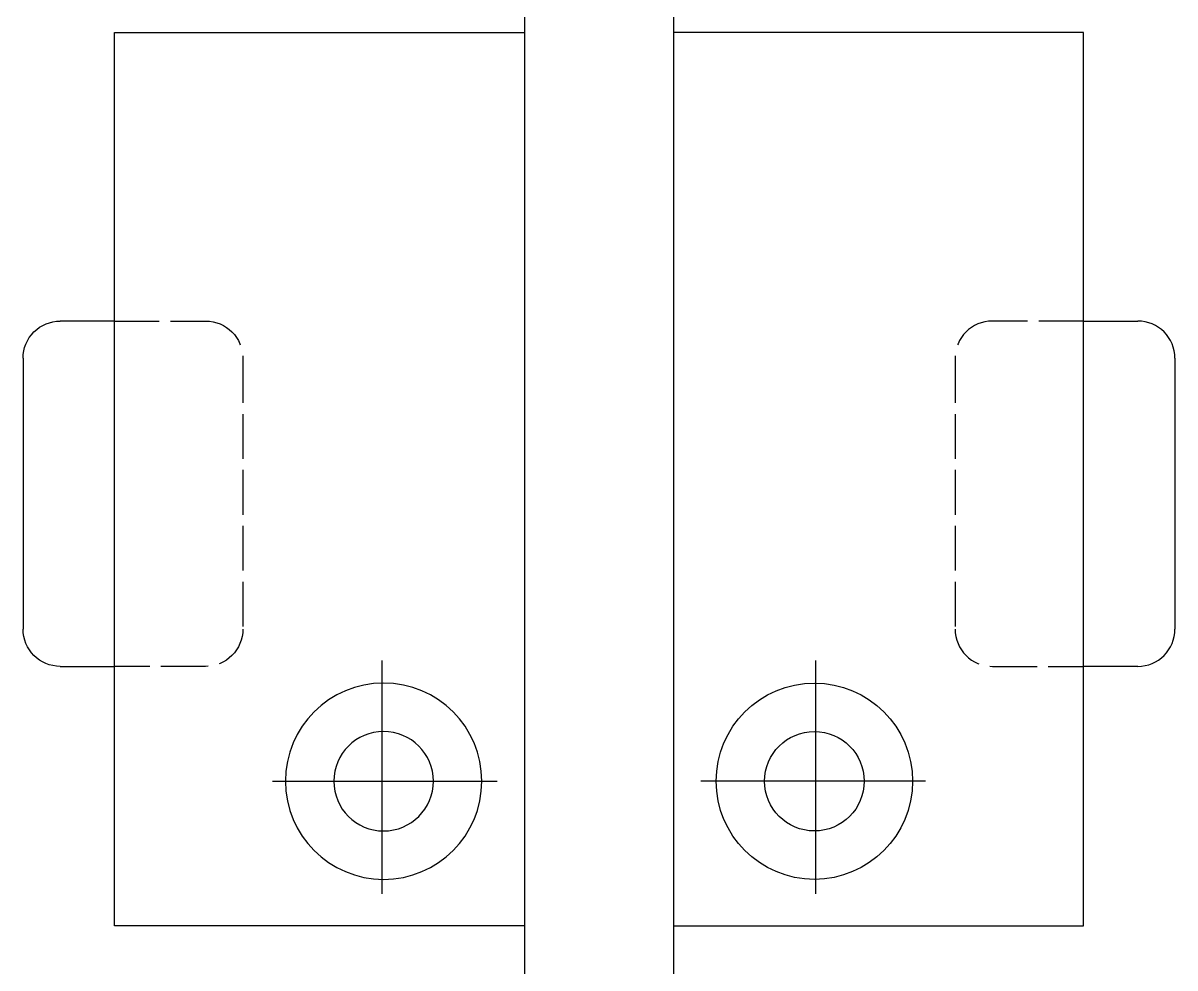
# Model space of a CAD drawing. Header units: centimetres. Extents: x 8510 to 16419, y -974 to 2536.
# Drawn here: x 11663.3 to 11817.9, y 26.5 to 153.4 of the extents above; entities that cross this region are included whole.
import ezdxf

# ---------------------------------------------------------------- set-up
doc = ezdxf.new("R2010")
doc.units = ezdxf.units.CM
doc.linetypes.add('ACAD_ISO02W100', pattern=[15, 12, -3])
doc.layers.add('5', color=5, linetype='Continuous')
doc.layers.add('轴线', color=1, linetype='Continuous')

# ---------------------------------------------------------------- blocks, each defined once
blk = doc.blocks.new('13')
at = {"layer": '5'}
for p, q in [((-327332.6, -96330.1, 589.9), (-328532.6, -96330.1, 589.9)), ((-328532.6, -96330.1, 589.9), (-328532.6, -96880.1, 589.9)), ((-327332.6, -96880.1, 589.9), (-327332.6, -96330.1, 589.9)), ((-328338.3, -96668.2, 589.9), (-328338.3, -96366.7, 589.9)), ((-328489.6, -96520.9, 589.9), (-328176, -96520.9, 589.9)), ((-328532.6, -96880.1, 589.9), (-327332.6, -96880.1, 589.9)), ((-328184, -96952.9, 589.9), (-328184, -96880.1, 589.9)), ((-327720.3, -96880.1, 589.9), (-327720.3, -96952.9, 589.9)), ((-327770.3, -97002.9, 589.9), (-328134, -97002.9, 589.9))]:
    blk.add_line(p, q, dxfattribs=at)
at = {"layer": '5', "linetype": 'ACAD_ISO02W100', "ltscale": 5}
for p, q in [((-327770.3, -96707.9, 589.9), (-328134, -96707.9, 589.9)), ((-328184, -96757.9, 589.9), (-328184, -96880.1, 589.9)), ((-327720.3, -96880.1, 589.9), (-327720.3, -96757.9, 589.9))]:
    blk.add_line(p, q, dxfattribs=at)
at = {"layer": '5'}
for radius in [131.8, 66.8]:
    blk.add_circle((-328338.2, -96519.1, 589.9), radius, dxfattribs=at)
at = {"layer": '5', "linetype": 'ACAD_ISO02W100', "ltscale": 5}
for centre, start, end in [((-328134, -96757.9, 589.9), 90, 180), ((-327770.3, -96757.9, 589.9), 0, 90)]:
    blk.add_arc(centre, 50, start, end, dxfattribs=at)
at = {"layer": '5'}
for centre, start, end in [((-328134, -96952.9, 589.9), 180, 270), ((-327770.3, -96952.9, 589.9), 270, 0)]:
    blk.add_arc(centre, 50, start, end, dxfattribs=at)

msp = doc.modelspace()

# ---------------------------------------------------------------- linework, layer by layer
at = {"layer": '轴线', "color": 7}
for p, q in [((11730.58, 709.63), (11730.58, -187.87)), ((11750.58, 709.63), (11750.58, -187.87))]:
    msp.add_line(p, q, dxfattribs=at)

# ---------------------------------------------------------------- block references
at = {"layer": '5', "color": 7, "linetype": 'Continuous', "yscale": 0.1, "zscale": 0.1}
for p, xscale, rotation in [((21363.58, 32885.38, -58.99), -0.1, 270), ((2117.57, 32885.38, -58.99), 0.1, 90)]:
    msp.add_blockref('13', p, dxfattribs=dict(at, xscale=xscale, rotation=rotation))

doc.saveas('drawing.dxf')
